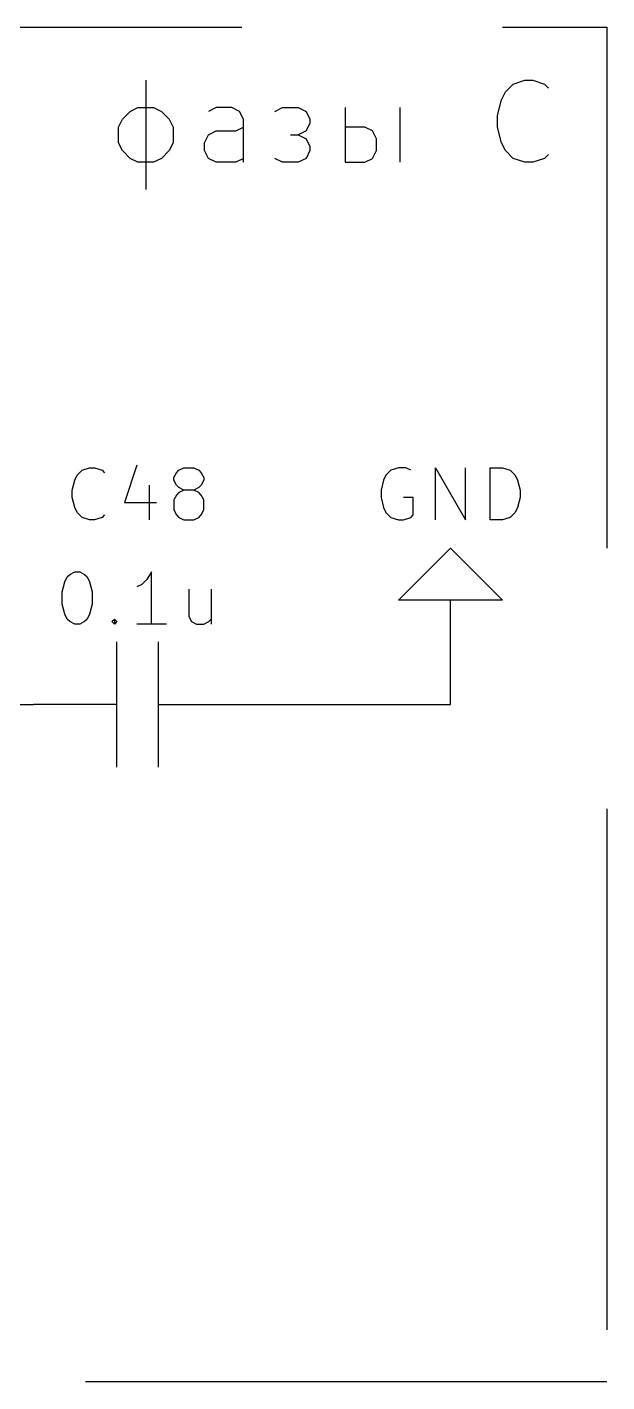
# Model space of a CAD drawing. Extents: x 0.3 to 11.5, y -8.2 to -0.2.
# Drawn here: x 6.944 to 7.5, y -6 to -4.7 of the extents above; entities that cross this region are included whole.
import ezdxf

# ---------------------------------------------------------------- set-up
doc = ezdxf.new("R2010")
doc.units = 0
doc.header["$MEASUREMENT"] = 0
doc.linetypes.add('DASHED', pattern=[0.75, 0.5, -0.25])
doc.layers.add('BLACK', color=7, linetype='CONTINUOUS')

msp = doc.modelspace()

# ---------------------------------------------------------------- linework, layer by layer
at = {"layer": 'BLACK', "linetype": 'DASHED'}
for p, q in [((4.4, -4.7), (7.5, -4.7)), ((7.5, -4.7), (7.5, -6)), ((7.5, -6), (4.4, -6))]:
    msp.add_line(p, q, dxfattribs=at)
at = {"layer": 'BLACK', "linetype": 'CONTINUOUS'}
for p, q in [((7.05774, -4.75096), (7.05774, -4.85595)), ((7.4027, -4.76221), (7.4102, -4.75471)), ((7.4102, -4.75471), (7.42144, -4.75096)), ((7.42144, -4.75096), (7.42894, -4.75096)), ((7.42894, -4.75096), (7.44019, -4.75471)), ((7.44019, -4.75471), (7.44394, -4.75846)), ((7.3952, -4.7847), (7.39894, -4.76971)), ((7.39894, -4.76971), (7.4027, -4.76221)), ((7.03524, -4.78846), (7.04274, -4.78096)), ((7.04274, -4.78096), (7.05024, -4.77721)), ((7.05024, -4.77721), (7.06524, -4.77721)), ((7.06524, -4.77721), (7.07274, -4.78096)), ((7.07274, -4.78096), (7.08024, -4.78846)), ((7.12523, -4.77721), (7.11773, -4.78096)), ((7.14023, -4.77721), (7.12523, -4.77721)), ((7.14773, -4.78096), (7.14023, -4.77721)), ((7.15148, -4.78846), (7.14773, -4.78096)), ((7.18148, -4.78096), (7.18897, -4.77721)), ((7.18897, -4.77721), (7.20397, -4.77721)), ((7.20397, -4.77721), (7.21147, -4.78096)), ((7.21147, -4.78096), (7.21522, -4.78846)), ((7.24896, -4.77721), (7.24896, -4.8297)), ((7.30146, -4.77721), (7.30146, -4.8297)), ((7.0315, -4.79595), (7.03524, -4.78846)), ((7.0315, -4.81095), (7.0315, -4.79595)), ((7.08024, -4.78846), (7.08399, -4.79595)), ((7.08399, -4.79595), (7.08399, -4.81095)), ((7.14398, -4.7997), (7.15148, -4.79595)), ((7.15148, -4.8297), (7.15148, -4.78846)), ((7.21522, -4.7922), (7.21147, -4.7997)), ((7.21522, -4.78846), (7.21522, -4.7922)), ((7.26771, -4.79595), (7.24896, -4.79595)), ((7.27521, -4.7997), (7.26771, -4.79595)), ((7.3952, -4.79595), (7.3952, -4.7847)), ((7.39894, -4.81095), (7.3952, -4.79595)), ((7.11398, -4.81095), (7.11773, -4.80345)), ((7.11773, -4.80345), (7.12523, -4.7997)), ((7.12523, -4.7997), (7.14398, -4.7997)), ((7.19647, -4.80345), (7.20397, -4.80345)), ((7.21147, -4.7997), (7.20397, -4.80345)), ((7.20397, -4.80345), (7.21147, -4.8072)), ((7.21147, -4.8072), (7.21522, -4.8147)), ((7.27896, -4.8072), (7.27521, -4.7997)), ((7.27896, -4.81845), (7.27896, -4.8072)), ((7.03524, -4.81845), (7.0315, -4.81095)), ((7.04274, -4.82595), (7.03524, -4.81845)), ((7.08024, -4.81845), (7.07274, -4.82595)), ((7.08399, -4.81095), (7.08024, -4.81845)), ((7.11398, -4.81845), (7.11398, -4.81095)), ((7.11773, -4.82595), (7.11398, -4.81845)), ((7.21522, -4.81845), (7.21147, -4.82595)), ((7.21522, -4.8147), (7.21522, -4.81845)), ((7.27521, -4.82595), (7.27896, -4.81845)), ((7.4027, -4.81845), (7.39894, -4.81095)), ((7.4102, -4.82595), (7.4027, -4.81845)), ((7.44394, -4.8222), (7.44019, -4.82595)), ((7.05024, -4.8297), (7.04274, -4.82595)), ((7.06524, -4.8297), (7.05024, -4.8297)), ((7.07274, -4.82595), (7.06524, -4.8297)), ((7.12523, -4.8297), (7.11773, -4.82595)), ((7.14398, -4.8297), (7.12523, -4.8297)), ((7.15148, -4.82595), (7.14398, -4.8297)), ((7.18897, -4.8297), (7.18148, -4.82595)), ((7.20397, -4.8297), (7.18897, -4.8297)), ((7.21147, -4.82595), (7.20397, -4.8297)), ((7.24896, -4.8297), (7.26771, -4.8297)), ((7.26771, -4.8297), (7.27521, -4.82595)), ((7.42144, -4.8297), (7.4102, -4.82595)), ((7.42894, -4.8297), (7.42144, -4.8297)), ((7.44019, -4.82595), (7.42894, -4.8297)), ((7.04906, -5.12043), (7.03715, -5.15614)), ((6.98715, -5.14423), (6.98953, -5.13471)), ((6.98953, -5.13471), (6.99191, -5.12995)), ((6.99191, -5.12995), (6.99668, -5.12519)), ((6.99668, -5.12519), (7.00382, -5.1228)), ((7.00382, -5.1228), (7.00858, -5.1228)), ((7.00858, -5.1228), (7.01572, -5.12519)), ((7.01572, -5.12519), (7.0181, -5.12757)), ((7.08477, -5.13233), (7.08715, -5.12757)), ((7.08477, -5.13471), (7.08477, -5.13233)), ((7.08715, -5.13947), (7.08477, -5.13471)), ((7.08715, -5.12757), (7.08953, -5.12519)), ((7.08953, -5.12519), (7.0943, -5.1228)), ((7.0943, -5.1228), (7.10382, -5.1228)), ((7.10382, -5.1228), (7.10858, -5.12519)), ((7.10858, -5.12519), (7.11096, -5.12757)), ((7.11096, -5.12757), (7.11334, -5.13233)), ((7.11334, -5.13471), (7.11096, -5.13947)), ((7.11334, -5.13233), (7.11334, -5.13471)), ((7.28571, -5.13471), (7.28333, -5.14423)), ((7.28809, -5.12995), (7.28571, -5.13471)), ((7.29285, -5.12519), (7.28809, -5.12995)), ((7.3, -5.1228), (7.29285, -5.12519)), ((7.30714, -5.1228), (7.3, -5.1228)), ((7.3119, -5.12519), (7.30714, -5.1228)), ((7.33571, -5.1728), (7.33571, -5.1228)), ((7.33571, -5.1228), (7.36428, -5.1728)), ((7.36428, -5.1728), (7.36428, -5.1228)), ((7.38809, -5.1728), (7.38809, -5.1228)), ((7.38809, -5.1228), (7.4, -5.1228)), ((7.4, -5.1228), (7.40714, -5.12519)), ((7.40714, -5.12519), (7.4119, -5.12995)), ((7.4119, -5.12995), (7.41428, -5.13471)), ((7.41428, -5.13471), (7.41666, -5.14423)), ((6.98715, -5.15137), (6.98715, -5.14423)), ((7.06096, -5.13947), (7.06096, -5.1728)), ((7.08953, -5.14185), (7.08715, -5.13947)), ((7.08953, -5.14661), (7.08715, -5.149)), ((7.0943, -5.14423), (7.08953, -5.14185)), ((7.0943, -5.14423), (7.08953, -5.14661)), ((7.10382, -5.14423), (7.0943, -5.14423)), ((7.10858, -5.14185), (7.10382, -5.14423)), ((7.10858, -5.14661), (7.10382, -5.14423)), ((7.11096, -5.13947), (7.10858, -5.14185)), ((7.11096, -5.149), (7.10858, -5.14661)), ((7.28333, -5.14423), (7.28333, -5.15137)), ((7.41666, -5.14423), (7.41666, -5.15137)), ((6.98953, -5.1609), (6.98715, -5.15137)), ((6.99191, -5.16566), (6.98953, -5.1609)), ((7.03715, -5.15614), (7.0681, -5.15614)), ((7.08715, -5.149), (7.08477, -5.15376)), ((7.08477, -5.15376), (7.08477, -5.16328)), ((7.11334, -5.15376), (7.11096, -5.149)), ((7.11334, -5.16328), (7.11334, -5.15376)), ((7.28333, -5.15137), (7.28571, -5.1609)), ((7.28571, -5.1609), (7.28809, -5.16566)), ((7.31428, -5.15137), (7.30476, -5.15137)), ((7.31428, -5.16804), (7.31428, -5.15137)), ((7.41428, -5.1609), (7.4119, -5.16566)), ((7.41666, -5.15137), (7.41428, -5.1609)), ((6.99668, -5.17043), (6.99191, -5.16566)), ((7.00382, -5.1728), (6.99668, -5.17043)), ((7.00858, -5.1728), (7.00382, -5.1728)), ((7.01572, -5.17043), (7.00858, -5.1728)), ((7.0181, -5.16804), (7.01572, -5.17043)), ((7.08477, -5.16328), (7.08715, -5.16804)), ((7.08715, -5.16804), (7.08953, -5.17043)), ((7.08953, -5.17043), (7.0943, -5.1728)), ((7.0943, -5.1728), (7.10382, -5.1728)), ((7.10382, -5.1728), (7.10858, -5.17043)), ((7.10858, -5.17043), (7.11096, -5.16804)), ((7.11096, -5.16804), (7.11334, -5.16328)), ((7.28809, -5.16566), (7.29285, -5.17043)), ((7.29285, -5.17043), (7.3, -5.1728)), ((7.3, -5.1728), (7.30476, -5.1728)), ((7.30476, -5.1728), (7.3119, -5.17043)), ((7.3119, -5.17043), (7.31428, -5.16804)), ((7.4, -5.1728), (7.38809, -5.1728)), ((7.40714, -5.17043), (7.4, -5.1728)), ((7.4119, -5.16566), (7.40714, -5.17043)), ((7.3, -5.25), (7.35, -5.2)), ((7.35, -5.2), (7.4, -5.25)), ((6.98239, -5.22757), (6.98477, -5.22519)), ((6.98477, -5.22519), (6.98953, -5.2228)), ((6.98953, -5.2228), (6.9943, -5.2228)), ((6.9943, -5.2228), (6.99906, -5.22519)), ((6.99906, -5.22519), (7.00144, -5.22757)), ((7.06334, -5.2228), (7.05858, -5.22995)), ((7.06334, -5.2728), (7.06334, -5.2228)), ((6.97763, -5.24185), (6.98001, -5.23233)), ((6.98001, -5.23233), (6.98239, -5.22757)), ((7.00144, -5.22757), (7.00382, -5.23233)), ((7.00382, -5.23233), (7.0062, -5.24185)), ((7.05382, -5.23471), (7.04906, -5.23709)), ((7.05858, -5.22995), (7.05382, -5.23471)), ((6.97763, -5.25376), (6.97763, -5.24185)), ((7.0062, -5.24185), (7.0062, -5.25376)), ((7.09906, -5.23947), (7.09906, -5.26566)), ((7.12048, -5.23947), (7.12048, -5.2728)), ((7.35, -5.25), (7.3, -5.25)), ((7.35, -5.3), (7.35, -5.25)), ((7.4, -5.25), (7.35, -5.25)), ((6.98001, -5.26328), (6.97763, -5.25376)), ((6.98239, -5.26804), (6.98001, -5.26328)), ((7.00382, -5.26328), (7.00144, -5.26804)), ((7.0062, -5.25376), (7.00382, -5.26328)), ((6.98477, -5.27043), (6.98239, -5.26804)), ((6.98953, -5.2728), (6.98477, -5.27043)), ((6.9943, -5.2728), (6.98953, -5.2728)), ((6.99906, -5.27043), (6.9943, -5.2728)), ((7.00144, -5.26804), (6.99906, -5.27043)), ((7.02525, -5.27043), (7.02763, -5.26804)), ((7.02763, -5.2728), (7.02525, -5.27043)), ((7.02763, -5.26804), (7.03001, -5.27043)), ((7.02763, -5.26804), (7.02763, -5.2728)), ((7.03001, -5.27043), (7.02763, -5.2728)), ((7.07763, -5.2728), (7.04906, -5.2728)), ((7.09906, -5.26566), (7.10144, -5.27043)), ((7.10144, -5.27043), (7.1062, -5.2728)), ((7.1062, -5.2728), (7.11334, -5.2728)), ((7.11334, -5.2728), (7.1181, -5.27043)), ((7.1181, -5.27043), (7.12048, -5.26804)), ((7.03, -5.41), (7.03, -5.29)), ((7.07, -5.41), (7.07, -5.29)), ((7.35, -5.35), (7.35, -5.3)), ((6.8, -5.35), (6.95, -5.35)), ((7.03, -5.35), (6.95, -5.35)), ((7.07, -5.35), (7.15, -5.35)), ((7.15, -5.35), (7.35, -5.35))]:
    msp.add_line(p, q, dxfattribs=at)

doc.saveas('drawing.dxf')
